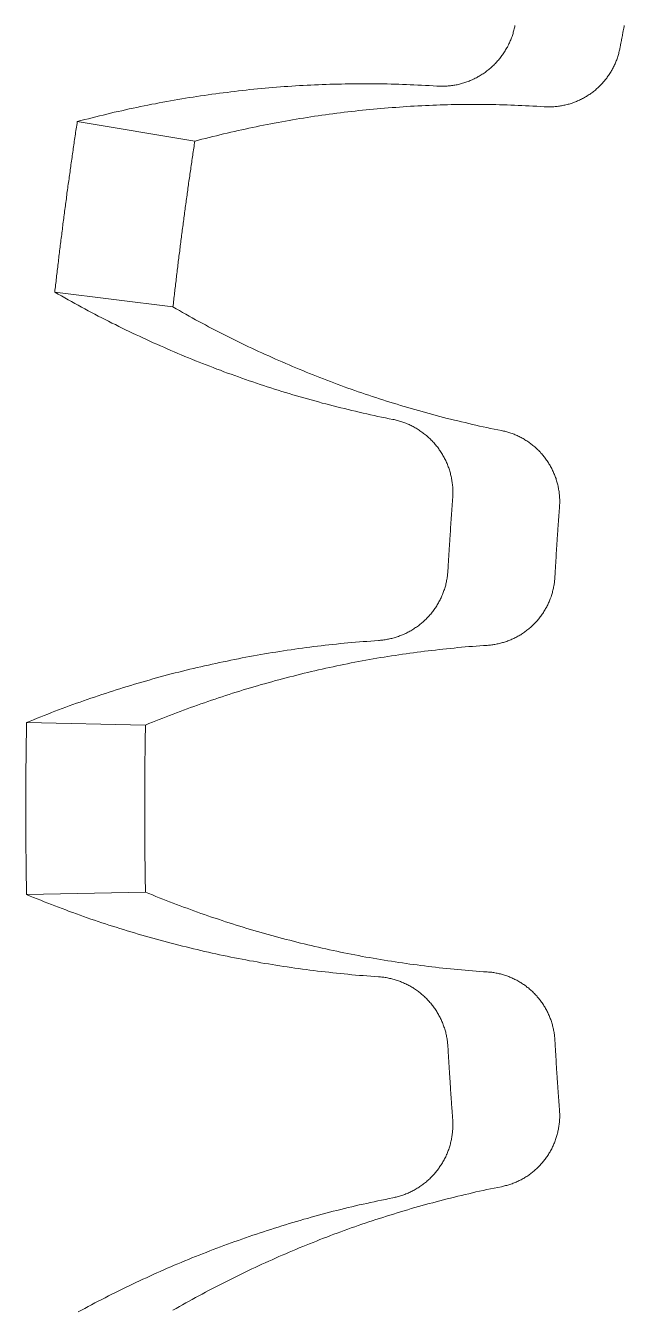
# Model space of a CAD drawing. Header units: millimetres. Extents: x 168.5 to 245.6, y 23.5 to 109.
# Drawn here: x 168.5 to 174.04, y 61.61 to 73.51 of the extents above; entities that cross this region are included whole.
import ezdxf

# ---------------------------------------------------------------- set-up
doc = ezdxf.new("R2010")
doc.units = ezdxf.units.MM
doc.layers.get('0').update_dxf_attribs({"true_color": 0xc2ced6})

# ---------------------------------------------------------------- blocks, each defined once
blk = doc.blocks.new('A$C346350F0')
at = {"color": 0, "linetype": 'Continuous', "lineweight": 0}
for p, q in [((-36.975, 6.183), (-38.063, 6.365)), ((-37.177, 4.648), (-38.271, 4.785)), ((-37.431, 0.775), (-38.532, 0.797)), ((-37.431, -0.773), (-38.532, -0.796))]:
    blk.add_line(p, q, dxfattribs=at)
for points in [[(-33, 7.255), (-33.001, 7.249), (-33.002, 7.242), (-33.004, 7.235), (-33.005, 7.229), (-33.006, 7.222), (-33.008, 7.215), (-33.009, 7.208), (-33.01, 7.202), (-33.012, 7.195), (-33.013, 7.188), (-33.014, 7.181), (-33.016, 7.175), (-33.017, 7.168), (-33.018, 7.161), (-33.019, 7.154), (-33.021, 7.148), (-33.022, 7.141), (-33.023, 7.134), (-33.025, 7.127), (-33.026, 7.121), (-33.027, 7.114), (-33.029, 7.107), (-33.03, 7.1), (-33.031, 7.094), (-33.032, 7.087), (-33.034, 7.08), (-33.035, 7.073), (-33.036, 7.067), (-33.038, 7.06), (-33.039, 7.053), (-33.04, 7.046)], [(-34.735, 6.694), (-34.725, 6.693), (-34.714, 6.693), (-34.703, 6.692), (-34.693, 6.692), (-34.682, 6.692), (-34.672, 6.693), (-34.661, 6.693), (-34.651, 6.693), (-34.64, 6.694), (-34.63, 6.695), (-34.619, 6.696), (-34.609, 6.697), (-34.599, 6.698), (-34.588, 6.7), (-34.578, 6.702), (-34.567, 6.703), (-34.557, 6.705), (-34.547, 6.707), (-34.536, 6.71), (-34.526, 6.712), (-34.516, 6.715), (-34.506, 6.717), (-34.496, 6.72), (-34.486, 6.723), (-34.476, 6.726), (-34.466, 6.73), (-34.456, 6.733), (-34.446, 6.737), (-34.436, 6.741), (-34.426, 6.745), (-34.417, 6.749), (-34.407, 6.753), (-34.397, 6.757), (-34.388, 6.762), (-34.379, 6.767), (-34.369, 6.771), (-34.36, 6.776), (-34.351, 6.782), (-34.342, 6.787), (-34.333, 6.792), (-34.324, 6.798), (-34.315, 6.803), (-34.306, 6.809), (-34.297, 6.815), (-34.289, 6.821), (-34.28, 6.827), (-34.272, 6.834), (-34.263, 6.84), (-34.255, 6.847), (-34.247, 6.853), (-34.239, 6.86), (-34.231, 6.867), (-34.223, 6.874), (-34.216, 6.881), (-34.208, 6.889), (-34.201, 6.896), (-34.193, 6.903), (-34.186, 6.911), (-34.179, 6.919), (-34.172, 6.927), (-34.165, 6.935), (-34.158, 6.943), (-34.152, 6.951), (-34.145, 6.959), (-34.139, 6.967), (-34.132, 6.976), (-34.126, 6.984), (-34.12, 6.993), (-34.114, 7.002), (-34.109, 7.011), (-34.103, 7.02), (-34.098, 7.029), (-34.092, 7.038), (-34.087, 7.047), (-34.082, 7.056), (-34.077, 7.065), (-34.072, 7.075), (-34.068, 7.084), (-34.063, 7.094), (-34.059, 7.103), (-34.055, 7.113), (-34.051, 7.123), (-34.047, 7.132), (-34.043, 7.142), (-34.039, 7.152), (-34.036, 7.162), (-34.033, 7.172), (-34.03, 7.182), (-34.027, 7.192), (-34.024, 7.202), (-34.021, 7.212), (-34.019, 7.223), (-34.016, 7.233), (-34.014, 7.243), (-34.012, 7.254)], [(-33.742, 6.503), (-33.732, 6.502), (-33.722, 6.502), (-33.712, 6.501), (-33.702, 6.501), (-33.691, 6.501), (-33.681, 6.501), (-33.671, 6.502), (-33.661, 6.502), (-33.651, 6.503), (-33.64, 6.504), (-33.63, 6.505), (-33.62, 6.506), (-33.61, 6.507), (-33.6, 6.508), (-33.59, 6.51), (-33.58, 6.512), (-33.57, 6.514), (-33.56, 6.516), (-33.55, 6.518), (-33.54, 6.52), (-33.53, 6.523), (-33.52, 6.525), (-33.51, 6.528), (-33.5, 6.531), (-33.49, 6.534), (-33.481, 6.537), (-33.471, 6.541), (-33.462, 6.544), (-33.452, 6.548), (-33.443, 6.552), (-33.433, 6.556), (-33.424, 6.56), (-33.414, 6.564), (-33.405, 6.569), (-33.396, 6.573), (-33.387, 6.578), (-33.378, 6.583), (-33.369, 6.588), (-33.36, 6.593), (-33.351, 6.598), (-33.343, 6.603), (-33.334, 6.609), (-33.326, 6.615), (-33.317, 6.62), (-33.309, 6.626), (-33.301, 6.632), (-33.292, 6.638), (-33.284, 6.645), (-33.276, 6.651), (-33.268, 6.657), (-33.261, 6.664), (-33.253, 6.671), (-33.245, 6.678), (-33.238, 6.685), (-33.23, 6.692), (-33.223, 6.699), (-33.216, 6.706), (-33.209, 6.714), (-33.202, 6.721), (-33.195, 6.729), (-33.189, 6.736), (-33.182, 6.744), (-33.176, 6.752), (-33.169, 6.76), (-33.163, 6.768), (-33.157, 6.777), (-33.151, 6.785), (-33.145, 6.793), (-33.14, 6.802), (-33.134, 6.81), (-33.128, 6.819), (-33.123, 6.828), (-33.118, 6.837), (-33.113, 6.845), (-33.108, 6.854), (-33.103, 6.863), (-33.099, 6.873), (-33.094, 6.882), (-33.09, 6.891), (-33.086, 6.9), (-33.082, 6.91), (-33.078, 6.919), (-33.074, 6.929), (-33.07, 6.938), (-33.067, 6.948), (-33.063, 6.957), (-33.06, 6.967), (-33.057, 6.977), (-33.054, 6.987), (-33.052, 6.997), (-33.049, 7.006), (-33.047, 7.016), (-33.044, 7.026), (-33.042, 7.036), (-33.04, 7.046)], [(-34.735, 6.694), (-34.77, 6.696), (-34.806, 6.698), (-34.841, 6.7), (-34.876, 6.702), (-34.912, 6.704), (-34.947, 6.705), (-34.982, 6.707), (-35.017, 6.708), (-35.053, 6.71), (-35.088, 6.711), (-35.123, 6.712), (-35.159, 6.713), (-35.194, 6.714), (-35.23, 6.714), (-35.265, 6.715), (-35.3, 6.715), (-35.336, 6.715), (-35.371, 6.716), (-35.406, 6.716), (-35.442, 6.716), (-35.477, 6.715), (-35.512, 6.715), (-35.548, 6.715), (-35.583, 6.714), (-35.618, 6.713), (-35.654, 6.713), (-35.689, 6.712), (-35.724, 6.711), (-35.76, 6.709), (-35.795, 6.708), (-35.83, 6.707), (-35.866, 6.705), (-35.901, 6.704), (-35.936, 6.702), (-35.972, 6.7), (-36.007, 6.698), (-36.042, 6.696), (-36.078, 6.694), (-36.113, 6.691), (-36.148, 6.689), (-36.183, 6.686), (-36.219, 6.683), (-36.254, 6.68), (-36.289, 6.677), (-36.324, 6.674), (-36.36, 6.671), (-36.395, 6.668), (-36.43, 6.664), (-36.465, 6.661), (-36.5, 6.657), (-36.535, 6.653), (-36.571, 6.649), (-36.606, 6.645), (-36.641, 6.641), (-36.676, 6.636), (-36.711, 6.632), (-36.746, 6.627), (-36.781, 6.623), (-36.816, 6.618), (-36.851, 6.613), (-36.886, 6.608), (-36.921, 6.603), (-36.956, 6.597), (-36.991, 6.592), (-37.026, 6.587), (-37.061, 6.581), (-37.096, 6.575), (-37.131, 6.569), (-37.165, 6.563), (-37.2, 6.557), (-37.235, 6.551), (-37.27, 6.544), (-37.305, 6.538), (-37.339, 6.531), (-37.374, 6.525), (-37.409, 6.518), (-37.443, 6.511), (-37.478, 6.504), (-37.513, 6.496), (-37.547, 6.489), (-37.582, 6.482), (-37.616, 6.474), (-37.651, 6.466), (-37.685, 6.459), (-37.72, 6.451), (-37.754, 6.443), (-37.789, 6.434), (-37.823, 6.426), (-37.857, 6.418), (-37.892, 6.409), (-37.926, 6.401), (-37.96, 6.392), (-37.994, 6.383), (-38.029, 6.374), (-38.063, 6.365)], [(-33.742, 6.503), (-33.777, 6.505), (-33.811, 6.507), (-33.845, 6.509), (-33.88, 6.511), (-33.914, 6.512), (-33.948, 6.514), (-33.982, 6.515), (-34.017, 6.517), (-34.051, 6.518), (-34.085, 6.519), (-34.12, 6.52), (-34.154, 6.521), (-34.188, 6.522), (-34.223, 6.522), (-34.257, 6.523), (-34.292, 6.523), (-34.326, 6.524), (-34.36, 6.524), (-34.395, 6.524), (-34.429, 6.524), (-34.463, 6.524), (-34.498, 6.523), (-34.532, 6.523), (-34.566, 6.522), (-34.601, 6.522), (-34.635, 6.521), (-34.669, 6.52), (-34.704, 6.519), (-34.738, 6.518), (-34.772, 6.517), (-34.807, 6.515), (-34.841, 6.514), (-34.875, 6.512), (-34.91, 6.51), (-34.944, 6.508), (-34.978, 6.507), (-35.012, 6.504), (-35.047, 6.502), (-35.081, 6.5), (-35.115, 6.497), (-35.149, 6.495), (-35.184, 6.492), (-35.218, 6.489), (-35.252, 6.487), (-35.286, 6.484), (-35.321, 6.48), (-35.355, 6.477), (-35.389, 6.474), (-35.423, 6.47), (-35.457, 6.467), (-35.491, 6.463), (-35.526, 6.459), (-35.56, 6.455), (-35.594, 6.451), (-35.628, 6.447), (-35.662, 6.442), (-35.696, 6.438), (-35.73, 6.433), (-35.764, 6.429), (-35.798, 6.424), (-35.832, 6.419), (-35.866, 6.414), (-35.9, 6.409), (-35.934, 6.404), (-35.968, 6.398), (-36.002, 6.393), (-36.036, 6.387), (-36.07, 6.381), (-36.103, 6.376), (-36.137, 6.37), (-36.171, 6.364), (-36.205, 6.357), (-36.239, 6.351), (-36.272, 6.345), (-36.306, 6.338), (-36.34, 6.331), (-36.373, 6.325), (-36.407, 6.318), (-36.441, 6.311), (-36.474, 6.304), (-36.508, 6.296), (-36.541, 6.289), (-36.575, 6.282), (-36.608, 6.274), (-36.642, 6.266), (-36.675, 6.258), (-36.709, 6.251), (-36.742, 6.242), (-36.775, 6.234), (-36.809, 6.226), (-36.842, 6.218), (-36.875, 6.209), (-36.909, 6.201), (-36.942, 6.192), (-36.975, 6.183)], [(-38.063, 6.365), (-38.065, 6.348), (-38.068, 6.332), (-38.07, 6.315), (-38.073, 6.298), (-38.075, 6.282), (-38.078, 6.265), (-38.08, 6.249), (-38.083, 6.232), (-38.085, 6.215), (-38.087, 6.199), (-38.09, 6.182), (-38.092, 6.166), (-38.095, 6.149), (-38.097, 6.132), (-38.1, 6.116), (-38.102, 6.099), (-38.104, 6.083), (-38.107, 6.066), (-38.109, 6.049), (-38.111, 6.033), (-38.114, 6.016), (-38.116, 6), (-38.119, 5.983), (-38.121, 5.966), (-38.123, 5.95), (-38.126, 5.933), (-38.128, 5.917), (-38.13, 5.9), (-38.133, 5.883), (-38.135, 5.867), (-38.137, 5.85), (-38.139, 5.834), (-38.142, 5.817), (-38.144, 5.8), (-38.146, 5.784), (-38.149, 5.767), (-38.151, 5.75), (-38.153, 5.734), (-38.155, 5.717), (-38.158, 5.701), (-38.16, 5.684), (-38.162, 5.667), (-38.164, 5.651), (-38.166, 5.634), (-38.169, 5.617), (-38.171, 5.601), (-38.173, 5.584), (-38.175, 5.568), (-38.177, 5.551), (-38.18, 5.534), (-38.182, 5.518), (-38.184, 5.501), (-38.186, 5.484), (-38.188, 5.468), (-38.19, 5.451), (-38.193, 5.434), (-38.195, 5.418), (-38.197, 5.401), (-38.199, 5.385), (-38.201, 5.368), (-38.203, 5.351), (-38.205, 5.335), (-38.207, 5.318), (-38.209, 5.301), (-38.211, 5.285), (-38.214, 5.268), (-38.216, 5.251), (-38.218, 5.235), (-38.22, 5.218), (-38.222, 5.201), (-38.224, 5.185), (-38.226, 5.168), (-38.228, 5.151), (-38.23, 5.135), (-38.232, 5.118), (-38.234, 5.102), (-38.236, 5.085), (-38.238, 5.068), (-38.24, 5.052), (-38.242, 5.035), (-38.244, 5.018), (-38.246, 5.002), (-38.248, 4.985), (-38.25, 4.968), (-38.252, 4.952), (-38.254, 4.935), (-38.256, 4.918), (-38.257, 4.902), (-38.259, 4.885), (-38.261, 4.868), (-38.263, 4.852), (-38.265, 4.835), (-38.267, 4.818), (-38.269, 4.802), (-38.271, 4.785)], [(-36.975, 6.183), (-36.977, 6.167), (-36.98, 6.151), (-36.982, 6.135), (-36.985, 6.118), (-36.987, 6.102), (-36.99, 6.086), (-36.992, 6.07), (-36.994, 6.054), (-36.997, 6.038), (-36.999, 6.022), (-37.001, 6.006), (-37.004, 5.989), (-37.006, 5.973), (-37.008, 5.957), (-37.011, 5.941), (-37.013, 5.925), (-37.015, 5.909), (-37.018, 5.893), (-37.02, 5.877), (-37.022, 5.86), (-37.025, 5.844), (-37.027, 5.828), (-37.029, 5.812), (-37.032, 5.796), (-37.034, 5.78), (-37.036, 5.764), (-37.038, 5.748), (-37.041, 5.731), (-37.043, 5.715), (-37.045, 5.699), (-37.047, 5.683), (-37.05, 5.667), (-37.052, 5.651), (-37.054, 5.635), (-37.056, 5.618), (-37.058, 5.602), (-37.061, 5.586), (-37.063, 5.57), (-37.065, 5.554), (-37.067, 5.538), (-37.069, 5.521), (-37.071, 5.505), (-37.074, 5.489), (-37.076, 5.473), (-37.078, 5.457), (-37.08, 5.441), (-37.082, 5.425), (-37.084, 5.408), (-37.086, 5.392), (-37.089, 5.376), (-37.091, 5.36), (-37.093, 5.344), (-37.095, 5.328), (-37.097, 5.311), (-37.099, 5.295), (-37.101, 5.279), (-37.103, 5.263), (-37.105, 5.247), (-37.107, 5.231), (-37.109, 5.214), (-37.111, 5.198), (-37.113, 5.182), (-37.115, 5.166), (-37.117, 5.15), (-37.12, 5.134), (-37.122, 5.117), (-37.124, 5.101), (-37.126, 5.085), (-37.128, 5.069), (-37.13, 5.053), (-37.131, 5.037), (-37.133, 5.02), (-37.135, 5.004), (-37.137, 4.988), (-37.139, 4.972), (-37.141, 4.956), (-37.143, 4.94), (-37.145, 4.923), (-37.147, 4.907), (-37.149, 4.891), (-37.151, 4.875), (-37.153, 4.859), (-37.155, 4.842), (-37.157, 4.826), (-37.159, 4.81), (-37.16, 4.794), (-37.162, 4.778), (-37.164, 4.762), (-37.166, 4.745), (-37.168, 4.729), (-37.17, 4.713), (-37.172, 4.697), (-37.173, 4.681), (-37.175, 4.664), (-37.177, 4.648)], [(-38.271, 4.785), (-38.24, 4.767), (-38.209, 4.75), (-38.179, 4.732), (-38.148, 4.715), (-38.117, 4.698), (-38.086, 4.681), (-38.055, 4.664), (-38.024, 4.647), (-37.993, 4.63), (-37.962, 4.613), (-37.93, 4.597), (-37.899, 4.58), (-37.868, 4.564), (-37.836, 4.548), (-37.805, 4.531), (-37.773, 4.515), (-37.742, 4.499), (-37.71, 4.484), (-37.679, 4.468), (-37.647, 4.452), (-37.615, 4.437), (-37.583, 4.421), (-37.551, 4.406), (-37.519, 4.391), (-37.487, 4.376), (-37.455, 4.361), (-37.423, 4.346), (-37.391, 4.332), (-37.359, 4.317), (-37.327, 4.302), (-37.294, 4.288), (-37.262, 4.274), (-37.23, 4.26), (-37.197, 4.246), (-37.165, 4.232), (-37.132, 4.218), (-37.1, 4.204), (-37.067, 4.19), (-37.034, 4.177), (-37.002, 4.164), (-36.969, 4.15), (-36.936, 4.137), (-36.903, 4.124), (-36.87, 4.111), (-36.837, 4.098), (-36.804, 4.086), (-36.771, 4.073), (-36.738, 4.061), (-36.705, 4.048), (-36.672, 4.036), (-36.639, 4.024), (-36.605, 4.012), (-36.572, 4), (-36.539, 3.988), (-36.505, 3.977), (-36.472, 3.965), (-36.438, 3.954), (-36.405, 3.942), (-36.371, 3.931), (-36.338, 3.92), (-36.304, 3.909), (-36.271, 3.898), (-36.237, 3.887), (-36.203, 3.877), (-36.169, 3.866), (-36.136, 3.856), (-36.102, 3.846), (-36.068, 3.835), (-36.034, 3.825), (-36, 3.815), (-35.966, 3.806), (-35.932, 3.796), (-35.898, 3.786), (-35.864, 3.777), (-35.83, 3.768), (-35.796, 3.758), (-35.762, 3.749), (-35.727, 3.74), (-35.693, 3.731), (-35.659, 3.723), (-35.625, 3.714), (-35.59, 3.706), (-35.556, 3.697), (-35.522, 3.689), (-35.487, 3.681), (-35.453, 3.673), (-35.418, 3.665), (-35.384, 3.657), (-35.349, 3.649), (-35.315, 3.642), (-35.28, 3.634), (-35.246, 3.627), (-35.211, 3.62), (-35.176, 3.613), (-35.142, 3.606)], [(-37.177, 4.648), (-37.147, 4.631), (-37.118, 4.614), (-37.088, 4.597), (-37.058, 4.58), (-37.028, 4.564), (-36.998, 4.547), (-36.968, 4.53), (-36.937, 4.514), (-36.907, 4.498), (-36.877, 4.481), (-36.847, 4.465), (-36.816, 4.449), (-36.786, 4.433), (-36.755, 4.418), (-36.725, 4.402), (-36.694, 4.386), (-36.663, 4.371), (-36.633, 4.356), (-36.602, 4.34), (-36.571, 4.325), (-36.54, 4.31), (-36.509, 4.295), (-36.478, 4.28), (-36.447, 4.266), (-36.416, 4.251), (-36.385, 4.236), (-36.354, 4.222), (-36.323, 4.208), (-36.291, 4.194), (-36.26, 4.179), (-36.229, 4.165), (-36.197, 4.152), (-36.166, 4.138), (-36.134, 4.124), (-36.103, 4.111), (-36.071, 4.097), (-36.039, 4.084), (-36.008, 4.071), (-35.976, 4.058), (-35.944, 4.045), (-35.912, 4.032), (-35.88, 4.019), (-35.849, 4.006), (-35.817, 3.994), (-35.785, 3.981), (-35.752, 3.969), (-35.72, 3.957), (-35.688, 3.945), (-35.656, 3.933), (-35.624, 3.921), (-35.592, 3.909), (-35.559, 3.897), (-35.527, 3.886), (-35.495, 3.874), (-35.462, 3.863), (-35.43, 3.852), (-35.397, 3.841), (-35.365, 3.83), (-35.332, 3.819), (-35.299, 3.808), (-35.267, 3.797), (-35.234, 3.787), (-35.201, 3.776), (-35.169, 3.766), (-35.136, 3.756), (-35.103, 3.746), (-35.07, 3.736), (-35.037, 3.726), (-35.004, 3.716), (-34.971, 3.706), (-34.938, 3.697), (-34.905, 3.688), (-34.872, 3.678), (-34.839, 3.669), (-34.806, 3.66), (-34.773, 3.651), (-34.74, 3.642), (-34.706, 3.633), (-34.673, 3.625), (-34.64, 3.616), (-34.607, 3.608), (-34.573, 3.6), (-34.54, 3.592), (-34.506, 3.583), (-34.473, 3.576), (-34.44, 3.568), (-34.406, 3.56), (-34.373, 3.553), (-34.339, 3.545), (-34.306, 3.538), (-34.272, 3.53), (-34.238, 3.523), (-34.205, 3.516), (-34.171, 3.509), (-34.137, 3.503)], [(-34.588, 2.878), (-34.588, 2.888), (-34.587, 2.899), (-34.587, 2.909), (-34.586, 2.92), (-34.586, 2.931), (-34.586, 2.941), (-34.587, 2.952), (-34.587, 2.962), (-34.588, 2.973), (-34.588, 2.983), (-34.589, 2.994), (-34.59, 3.004), (-34.592, 3.014), (-34.593, 3.025), (-34.595, 3.035), (-34.596, 3.046), (-34.598, 3.056), (-34.6, 3.066), (-34.602, 3.077), (-34.605, 3.087), (-34.607, 3.097), (-34.61, 3.107), (-34.613, 3.117), (-34.615, 3.128), (-34.619, 3.138), (-34.622, 3.148), (-34.625, 3.158), (-34.629, 3.167), (-34.633, 3.177), (-34.636, 3.187), (-34.64, 3.197), (-34.645, 3.206), (-34.649, 3.216), (-34.653, 3.226), (-34.658, 3.235), (-34.663, 3.244), (-34.668, 3.254), (-34.673, 3.263), (-34.678, 3.272), (-34.683, 3.281), (-34.688, 3.29), (-34.694, 3.299), (-34.7, 3.308), (-34.706, 3.317), (-34.712, 3.325), (-34.718, 3.334), (-34.724, 3.342), (-34.73, 3.351), (-34.737, 3.359), (-34.743, 3.367), (-34.75, 3.375), (-34.757, 3.383), (-34.764, 3.391), (-34.771, 3.399), (-34.778, 3.407), (-34.786, 3.414), (-34.793, 3.422), (-34.801, 3.429), (-34.808, 3.436), (-34.816, 3.443), (-34.824, 3.45), (-34.832, 3.457), (-34.84, 3.464), (-34.848, 3.47), (-34.857, 3.477), (-34.865, 3.483), (-34.873, 3.489), (-34.882, 3.495), (-34.891, 3.501), (-34.9, 3.507), (-34.908, 3.513), (-34.917, 3.518), (-34.926, 3.524), (-34.935, 3.529), (-34.945, 3.534), (-34.954, 3.539), (-34.963, 3.544), (-34.973, 3.549), (-34.982, 3.553), (-34.992, 3.558), (-35.001, 3.562), (-35.011, 3.566), (-35.021, 3.57), (-35.031, 3.574), (-35.04, 3.577), (-35.05, 3.581), (-35.06, 3.584), (-35.07, 3.588), (-35.08, 3.591), (-35.09, 3.594), (-35.101, 3.596), (-35.111, 3.599), (-35.121, 3.601), (-35.131, 3.604), (-35.142, 3.606)], [(-33.6, 2.796), (-33.599, 2.806), (-33.599, 2.816), (-33.598, 2.826), (-33.598, 2.837), (-33.598, 2.847), (-33.598, 2.857), (-33.598, 2.867), (-33.599, 2.877), (-33.599, 2.888), (-33.6, 2.898), (-33.601, 2.908), (-33.602, 2.918), (-33.603, 2.928), (-33.604, 2.938), (-33.606, 2.949), (-33.608, 2.959), (-33.609, 2.969), (-33.611, 2.979), (-33.613, 2.989), (-33.616, 2.999), (-33.618, 3.009), (-33.621, 3.019), (-33.623, 3.028), (-33.626, 3.038), (-33.629, 3.048), (-33.632, 3.058), (-33.636, 3.067), (-33.639, 3.077), (-33.643, 3.086), (-33.647, 3.096), (-33.651, 3.105), (-33.655, 3.115), (-33.659, 3.124), (-33.663, 3.133), (-33.668, 3.143), (-33.672, 3.152), (-33.677, 3.161), (-33.682, 3.17), (-33.687, 3.179), (-33.692, 3.188), (-33.697, 3.196), (-33.703, 3.205), (-33.708, 3.213), (-33.714, 3.222), (-33.72, 3.23), (-33.726, 3.239), (-33.732, 3.247), (-33.738, 3.255), (-33.744, 3.263), (-33.751, 3.271), (-33.757, 3.279), (-33.764, 3.287), (-33.771, 3.294), (-33.777, 3.302), (-33.784, 3.309), (-33.792, 3.317), (-33.799, 3.324), (-33.806, 3.331), (-33.814, 3.338), (-33.821, 3.345), (-33.829, 3.352), (-33.837, 3.358), (-33.845, 3.365), (-33.852, 3.371), (-33.861, 3.377), (-33.869, 3.384), (-33.877, 3.39), (-33.885, 3.395), (-33.894, 3.401), (-33.902, 3.407), (-33.911, 3.412), (-33.92, 3.418), (-33.928, 3.423), (-33.937, 3.428), (-33.946, 3.433), (-33.955, 3.438), (-33.964, 3.443), (-33.973, 3.447), (-33.982, 3.452), (-33.992, 3.456), (-34.001, 3.46), (-34.011, 3.464), (-34.02, 3.468), (-34.029, 3.472), (-34.039, 3.475), (-34.049, 3.479), (-34.058, 3.482), (-34.068, 3.485), (-34.078, 3.488), (-34.088, 3.491), (-34.098, 3.494), (-34.107, 3.496), (-34.117, 3.498), (-34.127, 3.501), (-34.137, 3.503)], [(-34.588, 2.878), (-34.589, 2.871), (-34.589, 2.864), (-34.59, 2.857), (-34.59, 2.85), (-34.591, 2.843), (-34.591, 2.836), (-34.592, 2.829), (-34.592, 2.822), (-34.593, 2.814), (-34.593, 2.807), (-34.594, 2.8), (-34.594, 2.793), (-34.595, 2.786), (-34.595, 2.779), (-34.596, 2.772), (-34.596, 2.765), (-34.597, 2.758), (-34.597, 2.751), (-34.598, 2.744), (-34.598, 2.737), (-34.599, 2.73), (-34.599, 2.723), (-34.6, 2.716), (-34.6, 2.709), (-34.601, 2.702), (-34.601, 2.694), (-34.602, 2.687), (-34.602, 2.68), (-34.603, 2.673), (-34.603, 2.666), (-34.604, 2.659), (-34.604, 2.652), (-34.605, 2.645), (-34.605, 2.638), (-34.606, 2.631), (-34.606, 2.624), (-34.607, 2.617), (-34.607, 2.61), (-34.608, 2.603), (-34.608, 2.596), (-34.609, 2.589), (-34.609, 2.582), (-34.61, 2.574), (-34.61, 2.567), (-34.61, 2.56), (-34.611, 2.553), (-34.611, 2.546), (-34.612, 2.539), (-34.612, 2.532), (-34.613, 2.525), (-34.613, 2.518), (-34.614, 2.511), (-34.614, 2.504), (-34.615, 2.497), (-34.615, 2.49), (-34.616, 2.483), (-34.616, 2.476), (-34.616, 2.469), (-34.617, 2.462), (-34.617, 2.454), (-34.618, 2.447), (-34.618, 2.44), (-34.619, 2.433), (-34.619, 2.426), (-34.62, 2.419), (-34.62, 2.412), (-34.62, 2.405), (-34.621, 2.398), (-34.621, 2.391), (-34.622, 2.384), (-34.622, 2.377), (-34.623, 2.37), (-34.623, 2.363), (-34.623, 2.356), (-34.624, 2.349), (-34.624, 2.341), (-34.625, 2.334), (-34.625, 2.327), (-34.626, 2.32), (-34.626, 2.313), (-34.626, 2.306), (-34.627, 2.299), (-34.627, 2.292), (-34.628, 2.285), (-34.628, 2.278), (-34.629, 2.271), (-34.629, 2.264), (-34.629, 2.257), (-34.63, 2.25), (-34.63, 2.243), (-34.631, 2.236), (-34.631, 2.228), (-34.631, 2.221), (-34.632, 2.214), (-34.632, 2.207)], [(-33.6, 2.796), (-33.6, 2.789), (-33.601, 2.782), (-33.601, 2.775), (-33.602, 2.768), (-33.602, 2.761), (-33.603, 2.755), (-33.603, 2.748), (-33.604, 2.741), (-33.604, 2.734), (-33.605, 2.727), (-33.605, 2.72), (-33.606, 2.713), (-33.606, 2.707), (-33.607, 2.7), (-33.607, 2.693), (-33.608, 2.686), (-33.608, 2.679), (-33.609, 2.672), (-33.609, 2.665), (-33.61, 2.659), (-33.61, 2.652), (-33.611, 2.645), (-33.611, 2.638), (-33.612, 2.631), (-33.612, 2.624), (-33.613, 2.617), (-33.613, 2.611), (-33.614, 2.604), (-33.614, 2.597), (-33.615, 2.59), (-33.615, 2.583), (-33.615, 2.576), (-33.616, 2.569), (-33.616, 2.563), (-33.617, 2.556), (-33.617, 2.549), (-33.618, 2.542), (-33.618, 2.535), (-33.619, 2.528), (-33.619, 2.521), (-33.62, 2.515), (-33.62, 2.508), (-33.621, 2.501), (-33.621, 2.494), (-33.621, 2.487), (-33.622, 2.48), (-33.622, 2.473), (-33.623, 2.467), (-33.623, 2.46), (-33.624, 2.453), (-33.624, 2.446), (-33.625, 2.439), (-33.625, 2.432), (-33.625, 2.425), (-33.626, 2.419), (-33.626, 2.412), (-33.627, 2.405), (-33.627, 2.398), (-33.628, 2.391), (-33.628, 2.384), (-33.629, 2.377), (-33.629, 2.371), (-33.629, 2.364), (-33.63, 2.357), (-33.63, 2.35), (-33.631, 2.343), (-33.631, 2.336), (-33.632, 2.329), (-33.632, 2.323), (-33.632, 2.316), (-33.633, 2.309), (-33.633, 2.302), (-33.634, 2.295), (-33.634, 2.288), (-33.634, 2.281), (-33.635, 2.275), (-33.635, 2.268), (-33.636, 2.261), (-33.636, 2.254), (-33.637, 2.247), (-33.637, 2.24), (-33.637, 2.233), (-33.638, 2.227), (-33.638, 2.22), (-33.639, 2.213), (-33.639, 2.206), (-33.639, 2.199), (-33.64, 2.192), (-33.64, 2.185), (-33.641, 2.179), (-33.641, 2.172), (-33.641, 2.165), (-33.642, 2.158), (-33.642, 2.151), (-33.643, 2.144)], [(-35.276, 1.558), (-35.265, 1.559), (-35.255, 1.56), (-35.244, 1.561), (-35.234, 1.562), (-35.224, 1.563), (-35.213, 1.565), (-35.203, 1.567), (-35.192, 1.569), (-35.182, 1.571), (-35.172, 1.573), (-35.162, 1.575), (-35.151, 1.578), (-35.141, 1.58), (-35.131, 1.583), (-35.121, 1.586), (-35.111, 1.589), (-35.101, 1.593), (-35.091, 1.596), (-35.081, 1.6), (-35.071, 1.603), (-35.061, 1.607), (-35.052, 1.611), (-35.042, 1.615), (-35.032, 1.62), (-35.023, 1.624), (-35.014, 1.629), (-35.004, 1.634), (-34.995, 1.638), (-34.986, 1.644), (-34.976, 1.649), (-34.967, 1.654), (-34.958, 1.659), (-34.949, 1.665), (-34.941, 1.671), (-34.932, 1.677), (-34.923, 1.683), (-34.915, 1.689), (-34.906, 1.695), (-34.898, 1.701), (-34.89, 1.708), (-34.881, 1.715), (-34.873, 1.721), (-34.865, 1.728), (-34.858, 1.735), (-34.85, 1.742), (-34.842, 1.75), (-34.835, 1.757), (-34.827, 1.764), (-34.82, 1.772), (-34.813, 1.78), (-34.806, 1.788), (-34.799, 1.795), (-34.792, 1.803), (-34.785, 1.812), (-34.779, 1.82), (-34.772, 1.828), (-34.766, 1.837), (-34.76, 1.845), (-34.754, 1.854), (-34.748, 1.862), (-34.742, 1.871), (-34.736, 1.88), (-34.731, 1.889), (-34.726, 1.898), (-34.72, 1.907), (-34.715, 1.916), (-34.71, 1.926), (-34.705, 1.935), (-34.701, 1.944), (-34.696, 1.954), (-34.692, 1.963), (-34.688, 1.973), (-34.683, 1.983), (-34.68, 1.992), (-34.676, 2.002), (-34.672, 2.012), (-34.669, 2.022), (-34.665, 2.032), (-34.662, 2.042), (-34.659, 2.052), (-34.656, 2.062), (-34.653, 2.072), (-34.651, 2.083), (-34.648, 2.093), (-34.646, 2.103), (-34.644, 2.113), (-34.642, 2.124), (-34.64, 2.134), (-34.639, 2.145), (-34.637, 2.155), (-34.636, 2.165), (-34.635, 2.176), (-34.634, 2.186), (-34.633, 2.197), (-34.632, 2.207)], [(-34.268, 1.513), (-34.258, 1.514), (-34.247, 1.515), (-34.237, 1.516), (-34.227, 1.517), (-34.217, 1.519), (-34.207, 1.52), (-34.197, 1.522), (-34.187, 1.524), (-34.177, 1.526), (-34.167, 1.528), (-34.157, 1.53), (-34.147, 1.533), (-34.137, 1.535), (-34.127, 1.538), (-34.117, 1.541), (-34.108, 1.544), (-34.098, 1.547), (-34.088, 1.55), (-34.079, 1.554), (-34.069, 1.557), (-34.06, 1.561), (-34.05, 1.565), (-34.041, 1.569), (-34.031, 1.573), (-34.022, 1.578), (-34.013, 1.582), (-34.004, 1.587), (-33.995, 1.592), (-33.986, 1.597), (-33.977, 1.602), (-33.968, 1.607), (-33.959, 1.612), (-33.951, 1.618), (-33.942, 1.623), (-33.934, 1.629), (-33.925, 1.635), (-33.917, 1.641), (-33.909, 1.647), (-33.901, 1.653), (-33.893, 1.659), (-33.885, 1.666), (-33.877, 1.672), (-33.869, 1.679), (-33.862, 1.686), (-33.854, 1.693), (-33.847, 1.7), (-33.839, 1.707), (-33.832, 1.714), (-33.825, 1.721), (-33.818, 1.729), (-33.811, 1.736), (-33.804, 1.744), (-33.798, 1.752), (-33.791, 1.76), (-33.785, 1.768), (-33.779, 1.776), (-33.773, 1.784), (-33.767, 1.792), (-33.761, 1.801), (-33.755, 1.809), (-33.749, 1.818), (-33.744, 1.826), (-33.738, 1.835), (-33.733, 1.844), (-33.728, 1.853), (-33.723, 1.862), (-33.718, 1.871), (-33.714, 1.88), (-33.709, 1.889), (-33.705, 1.898), (-33.7, 1.907), (-33.696, 1.917), (-33.692, 1.926), (-33.689, 1.936), (-33.685, 1.945), (-33.681, 1.955), (-33.678, 1.964), (-33.675, 1.974), (-33.672, 1.984), (-33.669, 1.994), (-33.666, 2.003), (-33.663, 2.013), (-33.661, 2.023), (-33.658, 2.033), (-33.656, 2.043), (-33.654, 2.053), (-33.652, 2.063), (-33.65, 2.073), (-33.649, 2.083), (-33.647, 2.093), (-33.646, 2.104), (-33.645, 2.114), (-33.644, 2.124), (-33.643, 2.134), (-33.643, 2.144)], [(-35.276, 1.558), (-35.311, 1.556), (-35.346, 1.553), (-35.382, 1.55), (-35.417, 1.548), (-35.452, 1.545), (-35.487, 1.542), (-35.523, 1.539), (-35.558, 1.536), (-35.593, 1.532), (-35.628, 1.529), (-35.663, 1.525), (-35.699, 1.521), (-35.734, 1.518), (-35.769, 1.514), (-35.804, 1.51), (-35.839, 1.505), (-35.874, 1.501), (-35.909, 1.497), (-35.944, 1.492), (-35.979, 1.487), (-36.014, 1.483), (-36.049, 1.478), (-36.084, 1.473), (-36.119, 1.467), (-36.154, 1.462), (-36.189, 1.457), (-36.224, 1.451), (-36.259, 1.446), (-36.294, 1.44), (-36.329, 1.434), (-36.364, 1.428), (-36.398, 1.422), (-36.433, 1.415), (-36.468, 1.409), (-36.503, 1.403), (-36.538, 1.396), (-36.572, 1.389), (-36.607, 1.382), (-36.642, 1.375), (-36.676, 1.368), (-36.711, 1.361), (-36.745, 1.354), (-36.78, 1.346), (-36.815, 1.339), (-36.849, 1.331), (-36.884, 1.323), (-36.918, 1.315), (-36.952, 1.307), (-36.987, 1.299), (-37.021, 1.291), (-37.056, 1.283), (-37.09, 1.274), (-37.124, 1.265), (-37.158, 1.257), (-37.193, 1.248), (-37.227, 1.239), (-37.261, 1.23), (-37.295, 1.22), (-37.329, 1.211), (-37.363, 1.202), (-37.397, 1.192), (-37.431, 1.182), (-37.465, 1.173), (-37.499, 1.163), (-37.533, 1.153), (-37.567, 1.142), (-37.601, 1.132), (-37.635, 1.122), (-37.668, 1.111), (-37.702, 1.101), (-37.736, 1.09), (-37.769, 1.079), (-37.803, 1.068), (-37.837, 1.057), (-37.87, 1.046), (-37.904, 1.034), (-37.937, 1.023), (-37.971, 1.011), (-38.004, 1), (-38.037, 0.988), (-38.071, 0.976), (-38.104, 0.964), (-38.137, 0.952), (-38.17, 0.94), (-38.203, 0.927), (-38.236, 0.915), (-38.269, 0.902), (-38.302, 0.89), (-38.335, 0.877), (-38.368, 0.864), (-38.401, 0.851), (-38.434, 0.838), (-38.467, 0.824), (-38.5, 0.811), (-38.532, 0.797)], [(-34.268, 1.513), (-34.302, 1.511), (-34.336, 1.509), (-34.371, 1.506), (-34.405, 1.503), (-34.439, 1.501), (-34.473, 1.498), (-34.508, 1.495), (-34.542, 1.492), (-34.576, 1.488), (-34.61, 1.485), (-34.644, 1.482), (-34.678, 1.478), (-34.713, 1.474), (-34.747, 1.47), (-34.781, 1.466), (-34.815, 1.462), (-34.849, 1.458), (-34.883, 1.454), (-34.917, 1.449), (-34.951, 1.445), (-34.985, 1.44), (-35.019, 1.435), (-35.053, 1.43), (-35.087, 1.425), (-35.121, 1.42), (-35.155, 1.415), (-35.189, 1.41), (-35.223, 1.404), (-35.257, 1.399), (-35.291, 1.393), (-35.325, 1.387), (-35.358, 1.381), (-35.392, 1.375), (-35.426, 1.369), (-35.46, 1.363), (-35.493, 1.356), (-35.527, 1.35), (-35.561, 1.343), (-35.595, 1.336), (-35.628, 1.329), (-35.662, 1.322), (-35.695, 1.315), (-35.729, 1.308), (-35.763, 1.301), (-35.796, 1.293), (-35.83, 1.286), (-35.863, 1.278), (-35.897, 1.27), (-35.93, 1.262), (-35.963, 1.254), (-35.997, 1.246), (-36.03, 1.238), (-36.063, 1.229), (-36.097, 1.221), (-36.13, 1.212), (-36.163, 1.203), (-36.196, 1.195), (-36.229, 1.186), (-36.263, 1.176), (-36.296, 1.167), (-36.329, 1.158), (-36.362, 1.149), (-36.395, 1.139), (-36.428, 1.129), (-36.461, 1.12), (-36.494, 1.11), (-36.526, 1.1), (-36.559, 1.09), (-36.592, 1.079), (-36.625, 1.069), (-36.657, 1.059), (-36.69, 1.048), (-36.723, 1.037), (-36.755, 1.027), (-36.788, 1.016), (-36.821, 1.005), (-36.853, 0.994), (-36.886, 0.982), (-36.918, 0.971), (-36.95, 0.96), (-36.983, 0.948), (-37.015, 0.936), (-37.047, 0.925), (-37.079, 0.913), (-37.112, 0.901), (-37.144, 0.889), (-37.176, 0.876), (-37.208, 0.864), (-37.24, 0.852), (-37.272, 0.839), (-37.304, 0.826), (-37.336, 0.814), (-37.368, 0.801), (-37.399, 0.788), (-37.431, 0.775)], [(-38.532, 0.797), (-38.532, 0.781), (-38.533, 0.764), (-38.533, 0.747), (-38.533, 0.73), (-38.534, 0.714), (-38.534, 0.697), (-38.534, 0.68), (-38.534, 0.663), (-38.535, 0.646), (-38.535, 0.63), (-38.535, 0.613), (-38.535, 0.596), (-38.536, 0.579), (-38.536, 0.563), (-38.536, 0.546), (-38.536, 0.529), (-38.537, 0.512), (-38.537, 0.496), (-38.537, 0.479), (-38.537, 0.462), (-38.537, 0.445), (-38.537, 0.428), (-38.538, 0.412), (-38.538, 0.395), (-38.538, 0.378), (-38.538, 0.361), (-38.538, 0.345), (-38.538, 0.328), (-38.539, 0.311), (-38.539, 0.294), (-38.539, 0.277), (-38.539, 0.261), (-38.539, 0.244), (-38.539, 0.227), (-38.539, 0.21), (-38.539, 0.194), (-38.539, 0.177), (-38.539, 0.16), (-38.539, 0.143), (-38.539, 0.126), (-38.539, 0.11), (-38.54, 0.093), (-38.54, 0.076), (-38.54, 0.059), (-38.54, 0.043), (-38.54, 0.026), (-38.54, 0.009), (-38.54, -0.008), (-38.54, -0.024), (-38.54, -0.041), (-38.54, -0.058), (-38.54, -0.075), (-38.54, -0.092), (-38.539, -0.108), (-38.539, -0.125), (-38.539, -0.142), (-38.539, -0.159), (-38.539, -0.175), (-38.539, -0.192), (-38.539, -0.209), (-38.539, -0.226), (-38.539, -0.243), (-38.539, -0.259), (-38.539, -0.276), (-38.539, -0.293), (-38.539, -0.31), (-38.538, -0.326), (-38.538, -0.343), (-38.538, -0.36), (-38.538, -0.377), (-38.538, -0.394), (-38.538, -0.41), (-38.537, -0.427), (-38.537, -0.444), (-38.537, -0.461), (-38.537, -0.477), (-38.537, -0.494), (-38.537, -0.511), (-38.536, -0.528), (-38.536, -0.544), (-38.536, -0.561), (-38.536, -0.578), (-38.535, -0.595), (-38.535, -0.612), (-38.535, -0.628), (-38.535, -0.645), (-38.535, -0.662), (-38.534, -0.679), (-38.534, -0.695), (-38.534, -0.712), (-38.533, -0.729), (-38.533, -0.746), (-38.533, -0.763), (-38.533, -0.779), (-38.532, -0.796)], [(-37.431, 0.775), (-37.431, 0.758), (-37.432, 0.742), (-37.432, 0.726), (-37.432, 0.709), (-37.433, 0.693), (-37.433, 0.677), (-37.433, 0.661), (-37.433, 0.644), (-37.434, 0.628), (-37.434, 0.612), (-37.434, 0.595), (-37.434, 0.579), (-37.435, 0.563), (-37.435, 0.547), (-37.435, 0.53), (-37.435, 0.514), (-37.435, 0.498), (-37.436, 0.481), (-37.436, 0.465), (-37.436, 0.449), (-37.436, 0.432), (-37.436, 0.416), (-37.436, 0.4), (-37.437, 0.384), (-37.437, 0.367), (-37.437, 0.351), (-37.437, 0.335), (-37.437, 0.318), (-37.437, 0.302), (-37.437, 0.286), (-37.437, 0.27), (-37.438, 0.253), (-37.438, 0.237), (-37.438, 0.221), (-37.438, 0.204), (-37.438, 0.188), (-37.438, 0.172), (-37.438, 0.155), (-37.438, 0.139), (-37.438, 0.123), (-37.438, 0.107), (-37.438, 0.09), (-37.438, 0.074), (-37.438, 0.058), (-37.438, 0.041), (-37.438, 0.025), (-37.438, 0.009), (-37.438, -0.008), (-37.438, -0.024), (-37.438, -0.04), (-37.438, -0.056), (-37.438, -0.073), (-37.438, -0.089), (-37.438, -0.105), (-37.438, -0.122), (-37.438, -0.138), (-37.438, -0.154), (-37.438, -0.17), (-37.438, -0.187), (-37.438, -0.203), (-37.438, -0.219), (-37.438, -0.236), (-37.438, -0.252), (-37.437, -0.268), (-37.437, -0.285), (-37.437, -0.301), (-37.437, -0.317), (-37.437, -0.333), (-37.437, -0.35), (-37.437, -0.366), (-37.437, -0.382), (-37.436, -0.399), (-37.436, -0.415), (-37.436, -0.431), (-37.436, -0.447), (-37.436, -0.464), (-37.436, -0.48), (-37.435, -0.496), (-37.435, -0.513), (-37.435, -0.529), (-37.435, -0.545), (-37.435, -0.562), (-37.434, -0.578), (-37.434, -0.594), (-37.434, -0.61), (-37.434, -0.627), (-37.433, -0.643), (-37.433, -0.659), (-37.433, -0.676), (-37.433, -0.692), (-37.432, -0.708), (-37.432, -0.724), (-37.432, -0.741), (-37.431, -0.757), (-37.431, -0.773)], [(-38.532, -0.796), (-38.5, -0.81), (-38.467, -0.823), (-38.434, -0.836), (-38.401, -0.849), (-38.368, -0.862), (-38.335, -0.875), (-38.302, -0.888), (-38.269, -0.901), (-38.236, -0.913), (-38.203, -0.926), (-38.17, -0.938), (-38.137, -0.951), (-38.104, -0.963), (-38.071, -0.975), (-38.037, -0.987), (-38.004, -0.998), (-37.971, -1.01), (-37.937, -1.022), (-37.904, -1.033), (-37.87, -1.044), (-37.837, -1.056), (-37.803, -1.067), (-37.77, -1.078), (-37.736, -1.089), (-37.702, -1.099), (-37.668, -1.11), (-37.635, -1.12), (-37.601, -1.131), (-37.567, -1.141), (-37.533, -1.151), (-37.499, -1.161), (-37.465, -1.171), (-37.431, -1.181), (-37.397, -1.191), (-37.363, -1.2), (-37.329, -1.21), (-37.295, -1.219), (-37.261, -1.228), (-37.227, -1.237), (-37.193, -1.246), (-37.158, -1.255), (-37.124, -1.264), (-37.09, -1.273), (-37.056, -1.281), (-37.021, -1.29), (-36.987, -1.298), (-36.953, -1.306), (-36.918, -1.314), (-36.884, -1.322), (-36.849, -1.33), (-36.815, -1.338), (-36.78, -1.345), (-36.746, -1.353), (-36.711, -1.36), (-36.676, -1.367), (-36.642, -1.374), (-36.607, -1.381), (-36.572, -1.388), (-36.538, -1.395), (-36.503, -1.401), (-36.468, -1.408), (-36.433, -1.414), (-36.399, -1.42), (-36.364, -1.427), (-36.329, -1.433), (-36.294, -1.438), (-36.259, -1.444), (-36.224, -1.45), (-36.189, -1.455), (-36.154, -1.461), (-36.119, -1.466), (-36.084, -1.471), (-36.049, -1.476), (-36.014, -1.481), (-35.979, -1.486), (-35.944, -1.491), (-35.909, -1.495), (-35.874, -1.5), (-35.839, -1.504), (-35.804, -1.508), (-35.769, -1.512), (-35.734, -1.516), (-35.699, -1.52), (-35.663, -1.524), (-35.628, -1.527), (-35.593, -1.531), (-35.558, -1.534), (-35.523, -1.538), (-35.487, -1.541), (-35.452, -1.544), (-35.417, -1.546), (-35.382, -1.549), (-35.346, -1.552), (-35.311, -1.554), (-35.276, -1.557)], [(-37.431, -0.773), (-37.399, -0.786), (-37.368, -0.799), (-37.336, -0.812), (-37.304, -0.825), (-37.272, -0.838), (-37.24, -0.85), (-37.208, -0.863), (-37.176, -0.875), (-37.144, -0.887), (-37.112, -0.899), (-37.079, -0.911), (-37.047, -0.923), (-37.015, -0.935), (-36.983, -0.947), (-36.95, -0.958), (-36.918, -0.97), (-36.886, -0.981), (-36.853, -0.992), (-36.821, -1.004), (-36.788, -1.015), (-36.755, -1.025), (-36.723, -1.036), (-36.69, -1.047), (-36.658, -1.057), (-36.625, -1.068), (-36.592, -1.078), (-36.559, -1.088), (-36.526, -1.099), (-36.494, -1.109), (-36.461, -1.118), (-36.428, -1.128), (-36.395, -1.138), (-36.362, -1.147), (-36.329, -1.157), (-36.296, -1.166), (-36.263, -1.175), (-36.229, -1.184), (-36.196, -1.193), (-36.163, -1.202), (-36.13, -1.211), (-36.097, -1.219), (-36.063, -1.228), (-36.03, -1.236), (-35.997, -1.245), (-35.963, -1.253), (-35.93, -1.261), (-35.897, -1.269), (-35.863, -1.277), (-35.83, -1.284), (-35.796, -1.292), (-35.763, -1.299), (-35.729, -1.307), (-35.695, -1.314), (-35.662, -1.321), (-35.628, -1.328), (-35.595, -1.335), (-35.561, -1.342), (-35.527, -1.348), (-35.494, -1.355), (-35.46, -1.361), (-35.426, -1.368), (-35.392, -1.374), (-35.358, -1.38), (-35.325, -1.386), (-35.291, -1.392), (-35.257, -1.397), (-35.223, -1.403), (-35.189, -1.408), (-35.155, -1.414), (-35.121, -1.419), (-35.087, -1.424), (-35.053, -1.429), (-35.019, -1.434), (-34.985, -1.439), (-34.951, -1.444), (-34.917, -1.448), (-34.883, -1.453), (-34.849, -1.457), (-34.815, -1.461), (-34.781, -1.465), (-34.747, -1.469), (-34.713, -1.473), (-34.678, -1.477), (-34.644, -1.48), (-34.61, -1.484), (-34.576, -1.487), (-34.542, -1.49), (-34.508, -1.494), (-34.473, -1.497), (-34.439, -1.5), (-34.405, -1.502), (-34.371, -1.505), (-34.336, -1.508), (-34.302, -1.51), (-34.268, -1.512)], [(-33.643, -2.143), (-33.643, -2.133), (-33.644, -2.123), (-33.645, -2.112), (-33.646, -2.102), (-33.647, -2.092), (-33.649, -2.082), (-33.65, -2.072), (-33.652, -2.062), (-33.654, -2.052), (-33.656, -2.042), (-33.658, -2.032), (-33.661, -2.022), (-33.663, -2.012), (-33.666, -2.002), (-33.669, -1.992), (-33.672, -1.983), (-33.675, -1.973), (-33.678, -1.963), (-33.681, -1.953), (-33.685, -1.944), (-33.689, -1.934), (-33.692, -1.925), (-33.696, -1.915), (-33.701, -1.906), (-33.705, -1.897), (-33.709, -1.888), (-33.714, -1.878), (-33.718, -1.869), (-33.723, -1.86), (-33.728, -1.851), (-33.733, -1.843), (-33.739, -1.834), (-33.744, -1.825), (-33.749, -1.816), (-33.755, -1.808), (-33.761, -1.8), (-33.767, -1.791), (-33.773, -1.783), (-33.779, -1.775), (-33.785, -1.767), (-33.791, -1.759), (-33.798, -1.751), (-33.805, -1.743), (-33.811, -1.735), (-33.818, -1.728), (-33.825, -1.72), (-33.832, -1.713), (-33.839, -1.706), (-33.847, -1.698), (-33.854, -1.691), (-33.862, -1.685), (-33.869, -1.678), (-33.877, -1.671), (-33.885, -1.664), (-33.893, -1.658), (-33.901, -1.652), (-33.909, -1.645), (-33.917, -1.639), (-33.925, -1.633), (-33.934, -1.628), (-33.942, -1.622), (-33.951, -1.616), (-33.959, -1.611), (-33.968, -1.606), (-33.977, -1.6), (-33.986, -1.595), (-33.995, -1.59), (-34.004, -1.586), (-34.013, -1.581), (-34.022, -1.577), (-34.031, -1.572), (-34.041, -1.568), (-34.05, -1.564), (-34.06, -1.56), (-34.069, -1.556), (-34.079, -1.553), (-34.088, -1.549), (-34.098, -1.546), (-34.108, -1.543), (-34.117, -1.54), (-34.127, -1.537), (-34.137, -1.534), (-34.147, -1.531), (-34.157, -1.529), (-34.167, -1.527), (-34.177, -1.525), (-34.187, -1.523), (-34.197, -1.521), (-34.207, -1.519), (-34.217, -1.518), (-34.227, -1.516), (-34.237, -1.515), (-34.247, -1.514), (-34.258, -1.513), (-34.268, -1.512)], [(-34.632, -2.206), (-34.633, -2.196), (-34.634, -2.185), (-34.635, -2.175), (-34.636, -2.164), (-34.637, -2.154), (-34.639, -2.143), (-34.64, -2.133), (-34.642, -2.123), (-34.644, -2.112), (-34.646, -2.102), (-34.648, -2.092), (-34.651, -2.081), (-34.653, -2.071), (-34.656, -2.061), (-34.659, -2.051), (-34.662, -2.041), (-34.665, -2.031), (-34.669, -2.021), (-34.672, -2.011), (-34.676, -2.001), (-34.68, -1.991), (-34.684, -1.982), (-34.688, -1.972), (-34.692, -1.962), (-34.696, -1.953), (-34.701, -1.943), (-34.705, -1.934), (-34.71, -1.924), (-34.715, -1.915), (-34.72, -1.906), (-34.726, -1.897), (-34.731, -1.888), (-34.736, -1.879), (-34.742, -1.87), (-34.748, -1.861), (-34.754, -1.852), (-34.76, -1.844), (-34.766, -1.835), (-34.772, -1.827), (-34.779, -1.819), (-34.785, -1.81), (-34.792, -1.802), (-34.799, -1.794), (-34.806, -1.786), (-34.813, -1.779), (-34.82, -1.771), (-34.827, -1.763), (-34.835, -1.756), (-34.842, -1.748), (-34.85, -1.741), (-34.858, -1.734), (-34.866, -1.727), (-34.873, -1.72), (-34.882, -1.713), (-34.89, -1.707), (-34.898, -1.7), (-34.906, -1.694), (-34.915, -1.688), (-34.923, -1.681), (-34.932, -1.675), (-34.941, -1.67), (-34.95, -1.664), (-34.958, -1.658), (-34.967, -1.653), (-34.976, -1.647), (-34.986, -1.642), (-34.995, -1.637), (-35.004, -1.632), (-35.014, -1.628), (-35.023, -1.623), (-35.033, -1.619), (-35.042, -1.614), (-35.052, -1.61), (-35.062, -1.606), (-35.071, -1.602), (-35.081, -1.598), (-35.091, -1.595), (-35.101, -1.591), (-35.111, -1.588), (-35.121, -1.585), (-35.131, -1.582), (-35.141, -1.579), (-35.151, -1.576), (-35.162, -1.574), (-35.172, -1.572), (-35.182, -1.569), (-35.192, -1.567), (-35.203, -1.565), (-35.213, -1.564), (-35.224, -1.562), (-35.234, -1.561), (-35.244, -1.56), (-35.255, -1.558), (-35.265, -1.558), (-35.276, -1.557)], [(-34.632, -2.206), (-34.632, -2.213), (-34.631, -2.22), (-34.631, -2.227), (-34.631, -2.234), (-34.63, -2.241), (-34.63, -2.248), (-34.629, -2.256), (-34.629, -2.263), (-34.629, -2.27), (-34.628, -2.277), (-34.628, -2.284), (-34.627, -2.291), (-34.627, -2.298), (-34.626, -2.305), (-34.626, -2.312), (-34.626, -2.319), (-34.625, -2.326), (-34.625, -2.333), (-34.624, -2.34), (-34.624, -2.347), (-34.624, -2.354), (-34.623, -2.361), (-34.623, -2.369), (-34.622, -2.376), (-34.622, -2.383), (-34.621, -2.39), (-34.621, -2.397), (-34.62, -2.404), (-34.62, -2.411), (-34.62, -2.418), (-34.619, -2.425), (-34.619, -2.432), (-34.618, -2.439), (-34.618, -2.446), (-34.617, -2.453), (-34.617, -2.46), (-34.617, -2.467), (-34.616, -2.474), (-34.616, -2.482), (-34.615, -2.489), (-34.615, -2.496), (-34.614, -2.503), (-34.614, -2.51), (-34.613, -2.517), (-34.613, -2.524), (-34.612, -2.531), (-34.612, -2.538), (-34.611, -2.545), (-34.611, -2.552), (-34.611, -2.559), (-34.61, -2.566), (-34.61, -2.573), (-34.609, -2.58), (-34.609, -2.587), (-34.608, -2.594), (-34.608, -2.602), (-34.607, -2.609), (-34.607, -2.616), (-34.606, -2.623), (-34.606, -2.63), (-34.605, -2.637), (-34.605, -2.644), (-34.604, -2.651), (-34.604, -2.658), (-34.603, -2.665), (-34.603, -2.672), (-34.602, -2.679), (-34.602, -2.686), (-34.601, -2.693), (-34.601, -2.7), (-34.6, -2.707), (-34.6, -2.714), (-34.6, -2.722), (-34.599, -2.729), (-34.599, -2.736), (-34.598, -2.743), (-34.598, -2.75), (-34.597, -2.757), (-34.597, -2.764), (-34.596, -2.771), (-34.596, -2.778), (-34.595, -2.785), (-34.594, -2.792), (-34.594, -2.799), (-34.593, -2.806), (-34.593, -2.813), (-34.592, -2.82), (-34.592, -2.827), (-34.591, -2.834), (-34.591, -2.841), (-34.59, -2.849), (-34.59, -2.856), (-34.589, -2.863), (-34.589, -2.87), (-34.588, -2.877)], [(-33.643, -2.143), (-33.642, -2.15), (-33.642, -2.157), (-33.641, -2.164), (-33.641, -2.17), (-33.641, -2.177), (-33.64, -2.184), (-33.64, -2.191), (-33.639, -2.198), (-33.639, -2.205), (-33.639, -2.212), (-33.638, -2.219), (-33.638, -2.225), (-33.637, -2.232), (-33.637, -2.239), (-33.637, -2.246), (-33.636, -2.253), (-33.636, -2.26), (-33.635, -2.267), (-33.635, -2.273), (-33.635, -2.28), (-33.634, -2.287), (-33.634, -2.294), (-33.633, -2.301), (-33.633, -2.308), (-33.632, -2.315), (-33.632, -2.321), (-33.632, -2.328), (-33.631, -2.335), (-33.631, -2.342), (-33.63, -2.349), (-33.63, -2.356), (-33.629, -2.363), (-33.629, -2.369), (-33.629, -2.376), (-33.628, -2.383), (-33.628, -2.39), (-33.627, -2.397), (-33.627, -2.404), (-33.626, -2.411), (-33.626, -2.417), (-33.626, -2.424), (-33.625, -2.431), (-33.625, -2.438), (-33.624, -2.445), (-33.624, -2.452), (-33.623, -2.459), (-33.623, -2.465), (-33.622, -2.472), (-33.622, -2.479), (-33.622, -2.486), (-33.621, -2.493), (-33.621, -2.5), (-33.62, -2.507), (-33.62, -2.513), (-33.619, -2.52), (-33.619, -2.527), (-33.618, -2.534), (-33.618, -2.541), (-33.617, -2.548), (-33.617, -2.555), (-33.616, -2.561), (-33.616, -2.568), (-33.616, -2.575), (-33.615, -2.582), (-33.615, -2.589), (-33.614, -2.596), (-33.614, -2.603), (-33.613, -2.609), (-33.613, -2.616), (-33.612, -2.623), (-33.612, -2.63), (-33.611, -2.637), (-33.611, -2.644), (-33.61, -2.651), (-33.61, -2.657), (-33.609, -2.664), (-33.609, -2.671), (-33.608, -2.678), (-33.608, -2.685), (-33.607, -2.692), (-33.607, -2.699), (-33.606, -2.705), (-33.606, -2.712), (-33.605, -2.719), (-33.605, -2.726), (-33.604, -2.733), (-33.604, -2.74), (-33.603, -2.747), (-33.603, -2.753), (-33.602, -2.76), (-33.602, -2.767), (-33.601, -2.774), (-33.601, -2.781), (-33.6, -2.788), (-33.6, -2.795)], [(-34.137, -3.502), (-34.127, -3.499), (-34.118, -3.497), (-34.108, -3.495), (-34.098, -3.492), (-34.088, -3.49), (-34.078, -3.487), (-34.068, -3.484), (-34.058, -3.481), (-34.049, -3.477), (-34.039, -3.474), (-34.03, -3.47), (-34.02, -3.467), (-34.011, -3.463), (-34.001, -3.459), (-33.992, -3.455), (-33.983, -3.45), (-33.973, -3.446), (-33.964, -3.441), (-33.955, -3.437), (-33.946, -3.432), (-33.937, -3.427), (-33.928, -3.422), (-33.92, -3.417), (-33.911, -3.411), (-33.902, -3.406), (-33.894, -3.4), (-33.885, -3.394), (-33.877, -3.388), (-33.869, -3.382), (-33.861, -3.376), (-33.853, -3.37), (-33.845, -3.363), (-33.837, -3.357), (-33.829, -3.35), (-33.821, -3.344), (-33.814, -3.337), (-33.806, -3.33), (-33.799, -3.323), (-33.792, -3.315), (-33.785, -3.308), (-33.778, -3.301), (-33.771, -3.293), (-33.764, -3.285), (-33.757, -3.278), (-33.751, -3.27), (-33.744, -3.262), (-33.738, -3.254), (-33.732, -3.246), (-33.726, -3.238), (-33.72, -3.229), (-33.714, -3.221), (-33.708, -3.212), (-33.703, -3.204), (-33.697, -3.195), (-33.692, -3.186), (-33.687, -3.178), (-33.682, -3.169), (-33.677, -3.16), (-33.672, -3.151), (-33.668, -3.141), (-33.663, -3.132), (-33.659, -3.123), (-33.655, -3.114), (-33.651, -3.104), (-33.647, -3.095), (-33.643, -3.085), (-33.639, -3.076), (-33.636, -3.066), (-33.633, -3.056), (-33.629, -3.047), (-33.626, -3.037), (-33.624, -3.027), (-33.621, -3.017), (-33.618, -3.007), (-33.616, -2.998), (-33.614, -2.988), (-33.611, -2.978), (-33.61, -2.968), (-33.608, -2.957), (-33.606, -2.947), (-33.605, -2.937), (-33.603, -2.927), (-33.602, -2.917), (-33.601, -2.907), (-33.6, -2.897), (-33.599, -2.886), (-33.599, -2.876), (-33.598, -2.866), (-33.598, -2.856), (-33.598, -2.846), (-33.598, -2.835), (-33.598, -2.825), (-33.599, -2.815), (-33.599, -2.805), (-33.6, -2.795)], [(-35.142, -3.605), (-35.131, -3.602), (-35.121, -3.6), (-35.111, -3.598), (-35.101, -3.595), (-35.091, -3.592), (-35.08, -3.589), (-35.07, -3.586), (-35.06, -3.583), (-35.05, -3.58), (-35.04, -3.576), (-35.031, -3.573), (-35.021, -3.569), (-35.011, -3.565), (-35.001, -3.561), (-34.992, -3.556), (-34.982, -3.552), (-34.973, -3.547), (-34.963, -3.543), (-34.954, -3.538), (-34.945, -3.533), (-34.936, -3.528), (-34.926, -3.522), (-34.917, -3.517), (-34.908, -3.512), (-34.9, -3.506), (-34.891, -3.5), (-34.882, -3.494), (-34.874, -3.488), (-34.865, -3.482), (-34.857, -3.475), (-34.848, -3.469), (-34.84, -3.462), (-34.832, -3.456), (-34.824, -3.449), (-34.816, -3.442), (-34.808, -3.435), (-34.801, -3.428), (-34.793, -3.42), (-34.786, -3.413), (-34.778, -3.405), (-34.771, -3.398), (-34.764, -3.39), (-34.757, -3.382), (-34.75, -3.374), (-34.743, -3.366), (-34.737, -3.358), (-34.73, -3.35), (-34.724, -3.341), (-34.718, -3.333), (-34.712, -3.324), (-34.706, -3.316), (-34.7, -3.307), (-34.694, -3.298), (-34.689, -3.289), (-34.683, -3.28), (-34.678, -3.271), (-34.673, -3.262), (-34.668, -3.253), (-34.663, -3.243), (-34.658, -3.234), (-34.653, -3.224), (-34.649, -3.215), (-34.645, -3.205), (-34.64, -3.196), (-34.636, -3.186), (-34.633, -3.176), (-34.629, -3.166), (-34.625, -3.156), (-34.622, -3.146), (-34.619, -3.136), (-34.616, -3.126), (-34.613, -3.116), (-34.61, -3.106), (-34.607, -3.096), (-34.605, -3.086), (-34.602, -3.075), (-34.6, -3.065), (-34.598, -3.055), (-34.596, -3.044), (-34.595, -3.034), (-34.593, -3.024), (-34.592, -3.013), (-34.59, -3.003), (-34.589, -2.992), (-34.589, -2.982), (-34.588, -2.971), (-34.587, -2.961), (-34.587, -2.95), (-34.587, -2.94), (-34.586, -2.929), (-34.586, -2.919), (-34.587, -2.908), (-34.587, -2.898), (-34.588, -2.887), (-34.588, -2.877)], [(-34.137, -3.502), (-34.171, -3.508), (-34.205, -3.515), (-34.238, -3.522), (-34.272, -3.529), (-34.306, -3.537), (-34.339, -3.544), (-34.373, -3.551), (-34.406, -3.559), (-34.44, -3.567), (-34.473, -3.574), (-34.507, -3.582), (-34.54, -3.59), (-34.573, -3.598), (-34.607, -3.607), (-34.64, -3.615), (-34.673, -3.624), (-34.707, -3.632), (-34.74, -3.641), (-34.773, -3.65), (-34.806, -3.659), (-34.839, -3.668), (-34.872, -3.677), (-34.905, -3.686), (-34.938, -3.696), (-34.971, -3.705), (-35.004, -3.715), (-35.037, -3.725), (-35.07, -3.735), (-35.103, -3.744), (-35.136, -3.755), (-35.169, -3.765), (-35.201, -3.775), (-35.234, -3.786), (-35.267, -3.796), (-35.3, -3.807), (-35.332, -3.818), (-35.365, -3.828), (-35.397, -3.839), (-35.43, -3.85), (-35.462, -3.862), (-35.495, -3.873), (-35.527, -3.884), (-35.559, -3.896), (-35.592, -3.908), (-35.624, -3.919), (-35.656, -3.931), (-35.688, -3.943), (-35.72, -3.955), (-35.753, -3.968), (-35.785, -3.98), (-35.817, -3.992), (-35.849, -4.005), (-35.881, -4.018), (-35.912, -4.03), (-35.944, -4.043), (-35.976, -4.056), (-36.008, -4.069), (-36.04, -4.083), (-36.071, -4.096), (-36.103, -4.109), (-36.134, -4.123), (-36.166, -4.137), (-36.197, -4.15), (-36.229, -4.164), (-36.26, -4.178), (-36.291, -4.192), (-36.323, -4.206), (-36.354, -4.221), (-36.385, -4.235), (-36.416, -4.25), (-36.447, -4.264), (-36.478, -4.279), (-36.509, -4.294), (-36.54, -4.309), (-36.571, -4.324), (-36.602, -4.339), (-36.633, -4.354), (-36.664, -4.37), (-36.694, -4.385), (-36.725, -4.401), (-36.755, -4.416), (-36.786, -4.432), (-36.816, -4.448), (-36.847, -4.464), (-36.877, -4.48), (-36.907, -4.496), (-36.938, -4.513), (-36.968, -4.529), (-36.998, -4.546), (-37.028, -4.562), (-37.058, -4.579), (-37.088, -4.596), (-37.118, -4.613), (-37.148, -4.63), (-37.177, -4.647)], [(-35.142, -3.605), (-35.176, -3.612), (-35.211, -3.619), (-35.246, -3.626), (-35.28, -3.633), (-35.315, -3.641), (-35.349, -3.648), (-35.384, -3.656), (-35.418, -3.664), (-35.453, -3.671), (-35.487, -3.68), (-35.522, -3.688), (-35.556, -3.696), (-35.59, -3.704), (-35.625, -3.713), (-35.659, -3.721), (-35.693, -3.73), (-35.727, -3.739), (-35.762, -3.748), (-35.796, -3.757), (-35.83, -3.766), (-35.864, -3.776), (-35.898, -3.785), (-35.932, -3.795), (-35.966, -3.804), (-36, -3.814), (-36.034, -3.824), (-36.068, -3.834), (-36.102, -3.844), (-36.136, -3.855), (-36.169, -3.865), (-36.203, -3.876), (-36.237, -3.886), (-36.271, -3.897), (-36.304, -3.908), (-36.338, -3.919), (-36.371, -3.93), (-36.405, -3.941), (-36.439, -3.952), (-36.472, -3.964), (-36.505, -3.975), (-36.539, -3.987), (-36.572, -3.999), (-36.605, -4.011), (-36.639, -4.023), (-36.672, -4.035), (-36.705, -4.047), (-36.738, -4.059), (-36.771, -4.072), (-36.804, -4.084), (-36.837, -4.097), (-36.87, -4.11), (-36.903, -4.123), (-36.936, -4.136), (-36.969, -4.149), (-37.002, -4.162), (-37.034, -4.176), (-37.067, -4.189), (-37.1, -4.203), (-37.132, -4.216), (-37.165, -4.23), (-37.197, -4.244), (-37.23, -4.258), (-37.262, -4.272), (-37.295, -4.287), (-37.327, -4.301), (-37.359, -4.316), (-37.391, -4.33), (-37.423, -4.345), (-37.456, -4.36), (-37.488, -4.375), (-37.52, -4.39), (-37.551, -4.405), (-37.583, -4.42), (-37.615, -4.436), (-37.647, -4.451), (-37.679, -4.467), (-37.71, -4.482), (-37.742, -4.498), (-37.774, -4.514), (-37.805, -4.53), (-37.837, -4.546), (-37.868, -4.563), (-37.899, -4.579), (-37.931, -4.595), (-37.962, -4.612), (-37.993, -4.629), (-38.024, -4.645), (-38.055, -4.662)]]:
    blk.add_lwpolyline(points, dxfattribs=at)

msp = doc.modelspace()

# ---------------------------------------------------------------- block references
msp.add_blockref('A$C346350F0', (207.044, 66.252))

doc.saveas('drawing.dxf')
